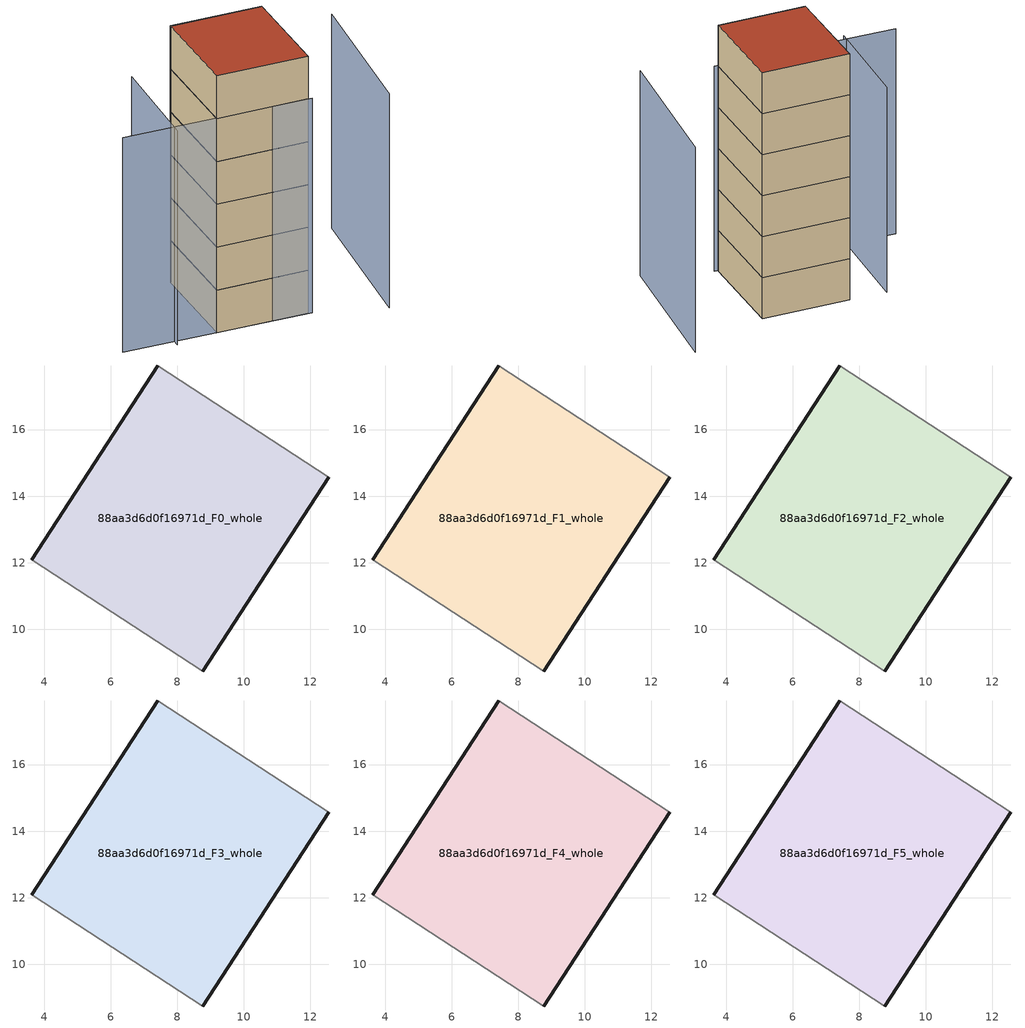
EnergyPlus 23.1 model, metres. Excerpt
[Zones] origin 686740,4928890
88aa3d6d0f16971d_F0_whole
 floor ground (EU_floor_Construction): 8.77,8.75 12.56,14.56 7.42,17.91 3.62,12.09 z0
 wall outside (EU_wall_Construction): 3.62,12.09 7.42,17.91 / 12.56,14.56 8.77,8.75 z0:3
 wall adiabatic (EU_wall_Construction): 8.77,8.75 3.62,12.09 / 7.42,17.91 12.56,14.56 z0:3
88aa3d6d0f16971d_F1_whole
 floor to 88aa3d6d0f16971d_F0_whole (EU_floor_Construction): 8.77,8.75 12.55,14.56 7.42,17.91 3.62,12.09 z3
 wall outside (EU_wall_Construction): 3.62,12.09 7.42,17.91 / 12.56,14.56 8.77,8.75 z3:6
 wall adiabatic (EU_wall_Construction): 8.77,8.75 3.62,12.09 / 7.42,17.91 12.56,14.56 z3:6
88aa3d6d0f16971d_F2_whole
 floor to 88aa3d6d0f16971d_F1_whole (EU_floor_Construction): 8.77,8.75 12.55,14.56 7.42,17.91 3.62,12.09 z6
 wall outside (EU_wall_Construction): 3.62,12.09 7.42,17.91 / 12.56,14.56 8.77,8.75 z6:9
 wall adiabatic (EU_wall_Construction): 8.77,8.75 3.62,12.09 / 7.42,17.91 12.56,14.56 z6:9
88aa3d6d0f16971d_F3_whole
 floor to 88aa3d6d0f16971d_F2_whole (EU_floor_Construction): 8.77,8.75 12.55,14.56 7.42,17.91 3.62,12.09 z9
 wall outside (EU_wall_Construction): 3.62,12.09 7.42,17.91 / 12.56,14.56 8.77,8.75 z9:12
 wall adiabatic (EU_wall_Construction): 8.77,8.75 3.62,12.09 / 7.42,17.91 12.56,14.56 z9:12
88aa3d6d0f16971d_F4_whole
 floor to 88aa3d6d0f16971d_F3_whole (EU_floor_Construction): 8.77,8.75 12.55,14.56 7.42,17.91 3.62,12.09 z12
 wall outside (EU_wall_Construction): 3.62,12.09 7.42,17.91 / 12.56,14.56 8.77,8.75 z12:15
 wall adiabatic (EU_wall_Construction): 8.77,8.75 3.62,12.09 / 7.42,17.91 12.56,14.56 z12:15
88aa3d6d0f16971d_F5_whole
 floor to 88aa3d6d0f16971d_F4_whole (EU_floor_Construction): 8.77,8.75 12.55,14.56 7.42,17.91 3.62,12.09 z15
 wall outside (EU_wall_Construction): 3.62,12.09 7.42,17.91 / 12.56,14.56 8.77,8.75 z15:18
 wall adiabatic (EU_wall_Construction): 8.77,8.75 3.62,12.09 / 7.42,17.91 12.56,14.56 z15:18
 roof outside (EU_roof_Construction): 12.56,14.56 8.77,8.75 3.62,12.09 7.42,17.91 z18
shading: -1.52,15.65 8.95,8.57 / 5.3,19.37 1.05,13.34 / 12,4.91 18.55,13.32 z0:15
[Building]
EU S2 Campaign: North Axis=0; Terrain=City; Solar Distribution=FullExterior
[Site:Location]
Bologna: Latitude=44.5; Longitude=11.25; Time Zone=1; Elevation=37
[SizingPeriod:WeatherFileDays]
AnnualSizingPeriod: Begin Month=1; Begin Day of Month=1; End Month=12; End Day of Month=31; Day of Week for Start Day=Monday; Use Weather File Daylight Saving Period=No; Use Weather File Rain and Snow Indicators=No
[MATERIAL]
EU_InternalMass_Material: Roughness=MediumRough; Thickness=0.1; Conductivity=1; Density=1800; Specific Heat=900; Thermal Absorptance=0.9; Solar Absorptance=0.7; Visible Absorptance=0.7
[MATERIAL:NOMASS] Roughness=MediumRough; Thermal Absorptance=0.9; Solar Absorptance=0.7; Visible Absorptance=0.7
Name | Thermal Resistance
EU_wall_NoMass | 0.905828
EU_roof_NoMass | 0.37593
EU_floor_NoMass | 0.67114
[CONSTRUCTION]
EU_wall_Construction: EU_wall_NoMass
EU_roof_Construction: EU_roof_NoMass
EU_floor_Construction: EU_floor_NoMass
EU_InternalMass_Construction: EU_InternalMass_Material
[ZONE] Type=1; Multiplier=1; Ceiling Height=autocalculate; Volume=127.786; Floor Area=autocalculate; Part of Total Floor Area=Yes
88aa3d6d0f16971d_F0_whole; 88aa3d6d0f16971d_F1_whole; 88aa3d6d0f16971d_F2_whole; 88aa3d6d0f16971d_F3_whole; 88aa3d6d0f16971d_F4_whole; 88aa3d6d0f16971d_F5_whole
[INTERNALMASS] Construction=EU_InternalMass_Construction; Surface Area=42.5952
Name | Zone or ZoneList
88aa3d6d0f16971d_F0_whole_EU_InternalMass | 88aa3d6d0f16971d_F0_whole
88aa3d6d0f16971d_F1_whole_EU_InternalMass | 88aa3d6d0f16971d_F1_whole
88aa3d6d0f16971d_F2_whole_EU_InternalMass | 88aa3d6d0f16971d_F2_whole
88aa3d6d0f16971d_F3_whole_EU_InternalMass | 88aa3d6d0f16971d_F3_whole
88aa3d6d0f16971d_F4_whole_EU_InternalMass | 88aa3d6d0f16971d_F4_whole
88aa3d6d0f16971d_F5_whole_EU_InternalMass | 88aa3d6d0f16971d_F5_whole
[OTHEREQUIPMENT] Fuel Type=Electricity; Design Level Calculation Method=Watts/Area; Power per Zone Floor Area=1; Fraction Latent=0; Fraction Radiant=0; Fraction Lost=0; Carbon Dioxide Generation Rate=0; EndUse Subcategory=EU_Step8_InternalGains
Name | Zone or ZoneList or Space or SpaceList | Schedule
EU_Step8_InternalGain_88aa3d6d0f16971d_F0_whole_f000 | 88aa3d6d0f16971d_F0_whole | EU_Step8_GainSchedule_88aa3d6d0f16971d_F0_whole_f000
EU_Step8_InternalGain_88aa3d6d0f16971d_F1_whole_f000 | 88aa3d6d0f16971d_F1_whole | EU_Step8_GainSchedule_88aa3d6d0f16971d_F1_whole_f000
EU_Step8_InternalGain_88aa3d6d0f16971d_F2_whole_f000 | 88aa3d6d0f16971d_F2_whole | EU_Step8_GainSchedule_88aa3d6d0f16971d_F2_whole_f000
EU_Step8_InternalGain_88aa3d6d0f16971d_F3_whole_f000 | 88aa3d6d0f16971d_F3_whole | EU_Step8_GainSchedule_88aa3d6d0f16971d_F3_whole_f000
EU_Step8_InternalGain_88aa3d6d0f16971d_F4_whole_f000 | 88aa3d6d0f16971d_F4_whole | EU_Step8_GainSchedule_88aa3d6d0f16971d_F4_whole_f000
EU_Step8_InternalGain_88aa3d6d0f16971d_F5_whole_f000 | 88aa3d6d0f16971d_F5_whole | EU_Step8_GainSchedule_88aa3d6d0f16971d_F5_whole_f000
[ZONEVENTILATION:DESIGNFLOWRATE] Schedule=EU_AlwaysOn; Design Flow Rate Calculation Method=AirChanges/Hour; Air Changes per Hour=0.73129; Ventilation Type=Natural; Fan Pressure Rise=0; Fan Total Efficiency=1; Constant Term Coefficient=1; Temperature Term Coefficient=0; Velocity Term Coefficient=0; Velocity Squared Term Coefficient=0; Minimum Indoor Temperature=-100; Maximum Indoor Temperature=100; Delta Temperature=-100; Minimum Outdoor Temperature=-100; Maximum Outdoor Temperature=100; Maximum Wind Speed=40
Name | Zone or ZoneList or Space or SpaceList
EU_ConstantAir_88aa3d6d0f16971d_F0_whole | 88aa3d6d0f16971d_F0_whole
EU_ConstantAir_88aa3d6d0f16971d_F1_whole | 88aa3d6d0f16971d_F1_whole
EU_ConstantAir_88aa3d6d0f16971d_F2_whole | 88aa3d6d0f16971d_F2_whole
EU_ConstantAir_88aa3d6d0f16971d_F3_whole | 88aa3d6d0f16971d_F3_whole
EU_ConstantAir_88aa3d6d0f16971d_F4_whole | 88aa3d6d0f16971d_F4_whole
EU_ConstantAir_88aa3d6d0f16971d_F5_whole | 88aa3d6d0f16971d_F5_whole
[HVACTEMPLATE:THERMOSTAT] Constant Heating Setpoint=20; Constant Cooling Setpoint=50
EU_HeatOnly_88aa3d6d0f16971d_F0_whole; EU_HeatOnly_88aa3d6d0f16971d_F1_whole; EU_HeatOnly_88aa3d6d0f16971d_F2_whole; EU_HeatOnly_88aa3d6d0f16971d_F3_whole; EU_HeatOnly_88aa3d6d0f16971d_F4_whole; EU_HeatOnly_88aa3d6d0f16971d_F5_whole
[HVACTEMPLATE:ZONE:IDEALLOADSAIRSYSTEM] System Availability Schedule=EU_AlwaysOn; Maximum Heating Supply Air Temperature=50; Minimum Cooling Supply Air Temperature=13; Maximum Heating Supply Air Humidity Ratio=0.0156; Minimum Cooling Supply Air Humidity Ratio=0.0077; Heating Limit=NoLimit; Cooling Limit=NoLimit; Heating Availability Schedule=EU_AlwaysOn; Cooling Availability Schedule=EU_CoolingOff; Dehumidification Control Type=ConstantSensibleHeatRatio; Cooling Sensible Heat Ratio=0.7; Dehumidification Setpoint=60; Humidification Control Type=None; Humidification Setpoint=30; Outdoor Air Method=None; Outdoor Air Flow Rate per Person=0.00944; Outdoor Air Flow Rate per Zone Floor Area=0; Outdoor Air Flow Rate per Zone=0; Demand Controlled Ventilation Type=None; Outdoor Air Economizer Type=NoEconomizer; Heat Recovery Type=None; Sensible Heat Recovery Effectiveness=0.7; Latent Heat Recovery Effectiveness=0.65
Name | Template Thermostat
88aa3d6d0f16971d_F0_whole | EU_HeatOnly_88aa3d6d0f16971d_F0_whole
88aa3d6d0f16971d_F1_whole | EU_HeatOnly_88aa3d6d0f16971d_F1_whole
88aa3d6d0f16971d_F2_whole | EU_HeatOnly_88aa3d6d0f16971d_F2_whole
88aa3d6d0f16971d_F3_whole | EU_HeatOnly_88aa3d6d0f16971d_F3_whole
88aa3d6d0f16971d_F4_whole | EU_HeatOnly_88aa3d6d0f16971d_F4_whole
88aa3d6d0f16971d_F5_whole | EU_HeatOnly_88aa3d6d0f16971d_F5_whole
[SIZING:ZONE] Zone Cooling Design Supply Air Temperature Input Method=SupplyAirTemperature; Zone Cooling Design Supply Air Temperature=13; Zone Heating Design Supply Air Temperature Input Method=SupplyAirTemperature; Zone Heating Design Supply Air Temperature=50; Zone Cooling Design Supply Air Humidity Ratio=0.008; Zone Heating Design Supply Air Humidity Ratio=0.008; Cooling Design Air Flow Method=DesignDay; Cooling Design Air Flow Rate=0; Cooling Minimum Air Flow per Zone Floor Area=0.000762; Cooling Minimum Air Flow=0; Cooling Minimum Air Flow Fraction=0.2; Heating Design Air Flow Method=DesignDay; Heating Design Air Flow Rate=0; Heating Maximum Air Flow per Zone Floor Area=0.002032; Heating Maximum Air Flow=0.141576; Heating Maximum Air Flow Fraction=0.3; Account for Dedicated Outdoor Air System=No; Dedicated Outdoor Air System Control Strategy=NeutralSupplyAir; Dedicated Outdoor Air Low Setpoint Temperature for Design=autosize; Dedicated Outdoor Air High Setpoint Temperature for Design=autosize; Zone Load Sizing Method=Sensible Load Only No Latent Load; Zone Latent Cooling Design Supply Air Humidity Ratio Input Method=HumidityRatioDifference; Zone Cooling Design Supply Air Humidity Ratio Difference=0.005; Zone Latent Heating Design Supply Air Humidity Ratio Input Method=HumidityRatioDifference; Zone Humidification Design Supply Air Humidity Ratio Difference=0.005
88aa3d6d0f16971d_F0_whole; 88aa3d6d0f16971d_F1_whole; 88aa3d6d0f16971d_F2_whole; 88aa3d6d0f16971d_F3_whole; 88aa3d6d0f16971d_F4_whole; 88aa3d6d0f16971d_F5_whole
[SCHEDULE:CONSTANT]
Name | Hourly Value
EU_AlwaysOn | 1
EU_CoolingOff | 0
[SCHEDULE:FILE] Column Number=1; Rows to Skip at Top=0; Number of Hours of Data=8760; Column Separator=Comma; Interpolate to Timestep=No; Minutes per Item=60; Adjust Schedule for Daylight Savings=Yes
Name | File
EU_Step8_GainSchedule_88aa3d6d0f16971d_F0_whole_f000 | ../../schedules/88aa3d6d0f16971d/88aa3d6d0f16971d_F0_whole_f000_gain.csv
EU_Step8_GainSchedule_88aa3d6d0f16971d_F1_whole_f000 | ../../schedules/88aa3d6d0f16971d/88aa3d6d0f16971d_F1_whole_f000_gain.csv
EU_Step8_GainSchedule_88aa3d6d0f16971d_F2_whole_f000 | ../../schedules/88aa3d6d0f16971d/88aa3d6d0f16971d_F2_whole_f000_gain.csv
EU_Step8_GainSchedule_88aa3d6d0f16971d_F3_whole_f000 | ../../schedules/88aa3d6d0f16971d/88aa3d6d0f16971d_F3_whole_f000_gain.csv
EU_Step8_GainSchedule_88aa3d6d0f16971d_F4_whole_f000 | ../../schedules/88aa3d6d0f16971d/88aa3d6d0f16971d_F4_whole_f000_gain.csv
EU_Step8_GainSchedule_88aa3d6d0f16971d_F5_whole_f000 | ../../schedules/88aa3d6d0f16971d/88aa3d6d0f16971d_F5_whole_f000_gain.csv
